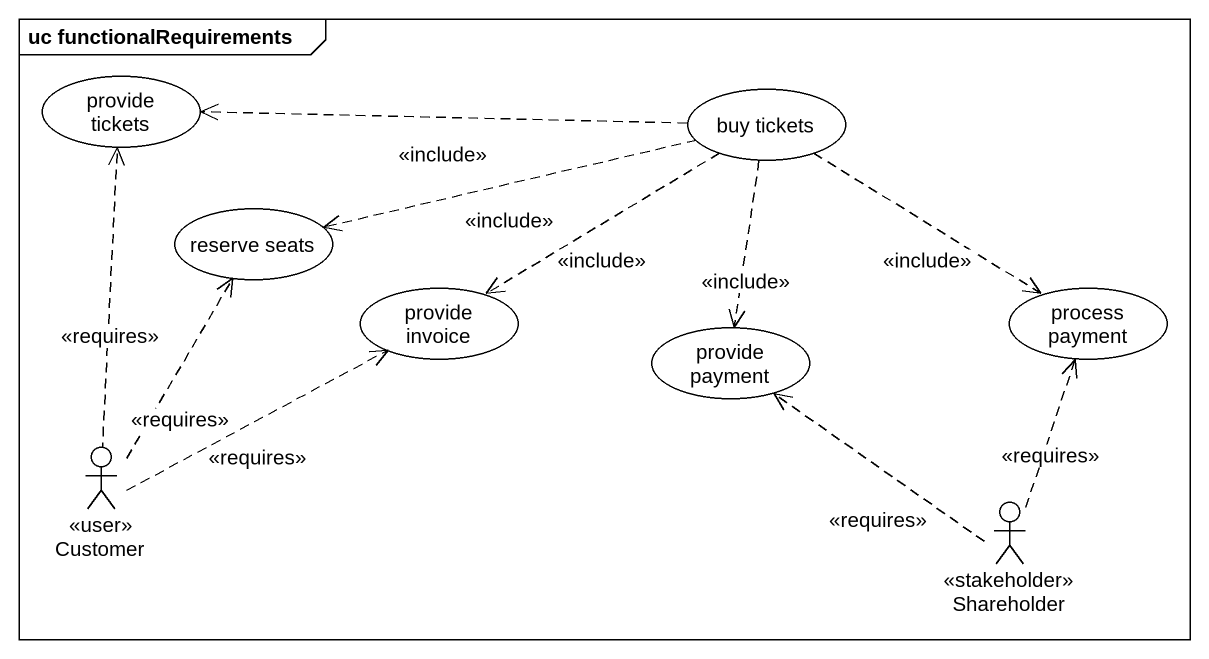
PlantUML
@startuml
mainframe uc functionalRequirements
usecase "provide tickets" as provide_tickets
usecase "buy tickets" as buy_tickets
usecase "reserve seats" as reserve_seats
usecase "provide invoice" as provide_invoice
usecase "provide payment" as provide_payment
usecase "process payment" as process_payment
actor Customer <<user>>
actor Shareholder <<stakeholder>>
buy_tickets .left.> provide_tickets : <<include>>
buy_tickets .left.> reserve_seats : <<include>>
buy_tickets ..> provide_invoice : <<include>>
buy_tickets ..> provide_payment : <<include>>
buy_tickets ..> process_payment : <<include>>
Customer .up.> provide_tickets : <<requires>>
Customer .up.> reserve_seats : <<requires>>
Customer .right.> provide_invoice : <<requires>>
Shareholder .up.> provide_payment : <<requires>>
Shareholder .up.> process_payment : <<requires>>
@enduml
